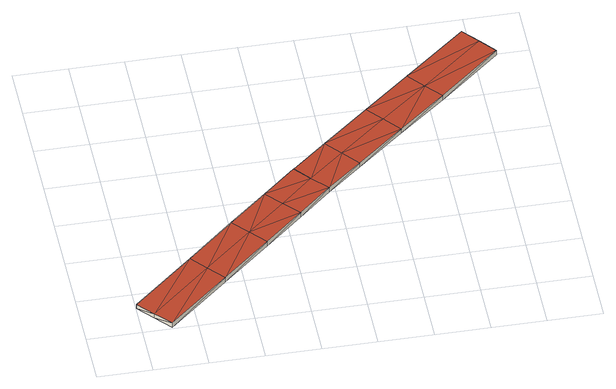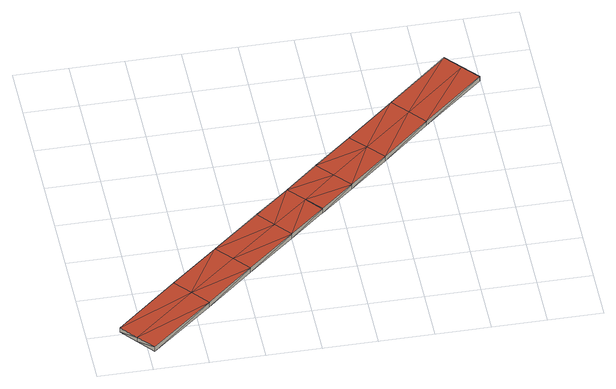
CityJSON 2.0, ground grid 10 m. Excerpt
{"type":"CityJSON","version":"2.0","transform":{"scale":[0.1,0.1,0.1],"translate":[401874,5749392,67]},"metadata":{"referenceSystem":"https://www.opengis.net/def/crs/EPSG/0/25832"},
"CityObjects":{
"building1":{"type":"Building","attributes":{"Geometrietyp2DReferenz":"2000","Gemeindeschluessel":"05515000","function":"53001_1800","roofType":"9999","measuredHeight":1},"geometry":[{"type":"Solid","lod":"2","boundaries":[[[[0,1,2]],[[1,3,2]],[[4,5,0]],[[5,1,0]],[[6,7,4]],[[7,5,4]],[[8,9,6]],[[9,7,6]],[[10,11,8]],[[11,9,8]],[[12,13,10]],[[13,11,10]],[[14,15,12]],[[15,13,12]],[[16,17,14]],[[17,15,14]],[[18,19,16]],[[19,17,16]],[[20,21,18]],[[21,19,18]],[[22,23,20]],[[23,21,20]],[[24,25,22]],[[25,23,22]],[[26,27,24]],[[27,25,24]],[[28,29,26]],[[29,27,26]],[[30,31,28]],[[31,29,28]],[[32,33,30]],[[33,31,30]],[[34,35,32]],[[35,33,32]],[[36,37,34]],[[37,35,34]],[[38,39,36]],[[39,37,36]],[[40,41,38]],[[41,39,38]],[[2,3,40]],[[3,41,40]],[[5,42,1]],[[1,42,3]],[[7,43,42]],[[7,42,5]],[[9,44,7]],[[7,44,43]],[[11,45,44]],[[11,44,9]],[[13,46,11]],[[11,46,45]],[[15,47,13]],[[13,47,46]],[[17,48,47]],[[17,47,15]],[[19,21,48]],[[19,48,17]],[[42,39,3]],[[3,39,41]],[[43,37,42]],[[42,37,39]],[[44,35,43]],[[43,35,37]],[[45,31,33]],[[45,33,35]],[[45,35,44]],[[46,29,45]],[[45,29,31]],[[47,27,29]],[[47,29,46]],[[48,25,27]],[[48,27,47]],[[21,23,25]],[[21,25,48]],[[4,0,49]],[[0,2,49]],[[6,49,50]],[[6,4,49]],[[8,6,51]],[[6,50,51]],[[10,51,52]],[[10,8,51]],[[12,10,53]],[[10,52,53]],[[14,12,54]],[[12,53,54]],[[16,54,55]],[[16,14,54]],[[18,55,20]],[[18,16,55]],[[49,2,38]],[[2,40,38]],[[50,49,36]],[[49,38,36]],[[51,50,34]],[[50,36,34]],[[52,32,30]],[[52,34,32]],[[52,51,34]],[[53,52,28]],[[52,30,28]],[[54,28,26]],[[54,53,28]],[[55,26,24]],[[55,54,26]],[[20,24,22]],[[20,55,24]]]],"semantics":{"surfaces":[{"type":"WallSurface"},{"type":"GroundSurface"},{"type":"RoofSurface"}],"values":[[0,0,0,0,0,0,0,0,0,0,0,0,0,0,0,0,0,0,0,0,0,0,0,0,0,0,0,0,0,0,0,0,0,0,0,0,0,0,0,0,0,0,1,1,1,1,1,1,1,1,1,1,1,1,1,1,1,1,1,1,1,1,1,1,1,1,1,1,1,1,1,1,1,1,1,2,2,2,2,2,2,2,2,2,2,2,2,2,2,2,2,2,2,2,2,2,2,2,2,2,2,2,2,2,2,2,2,2]]}}]}
},
"vertices":[
[740,595,22],[740,595,12],[715,625,22],[715,625,12],[626,497,22],[626,497,12],[539,424,23],[539,424,13],[451,350,23],[451,350,13],[387,296,23],[387,296,13],[326,242,22],[326,242,12],[255,180,21],[255,180,11],[166,102,20],[166,102,10],[53,3,19],[53,3,9],[27,33,19],[27,33,9],[1,63,19],[1,63,9],[114,162,20],[114,162,10],[202,240,21],[202,240,11],[273,302,22],[273,302,12],[334,356,23],[334,356,13],[335,356,23],[335,356,13],[400,411,23],[400,411,13],[487,485,23],[487,485,13],[574,559,22],[574,559,12],[689,656,22],[689,656,12],[600,528,12],[513,455,13],[425,381,13],[360,326,13],[300,272,12],[229,210,11],[140,132,10],[600,528,22],[513,455,23],[425,381,23],[360,326,23],[300,272,22],[229,210,21],[140,132,20]
]}
